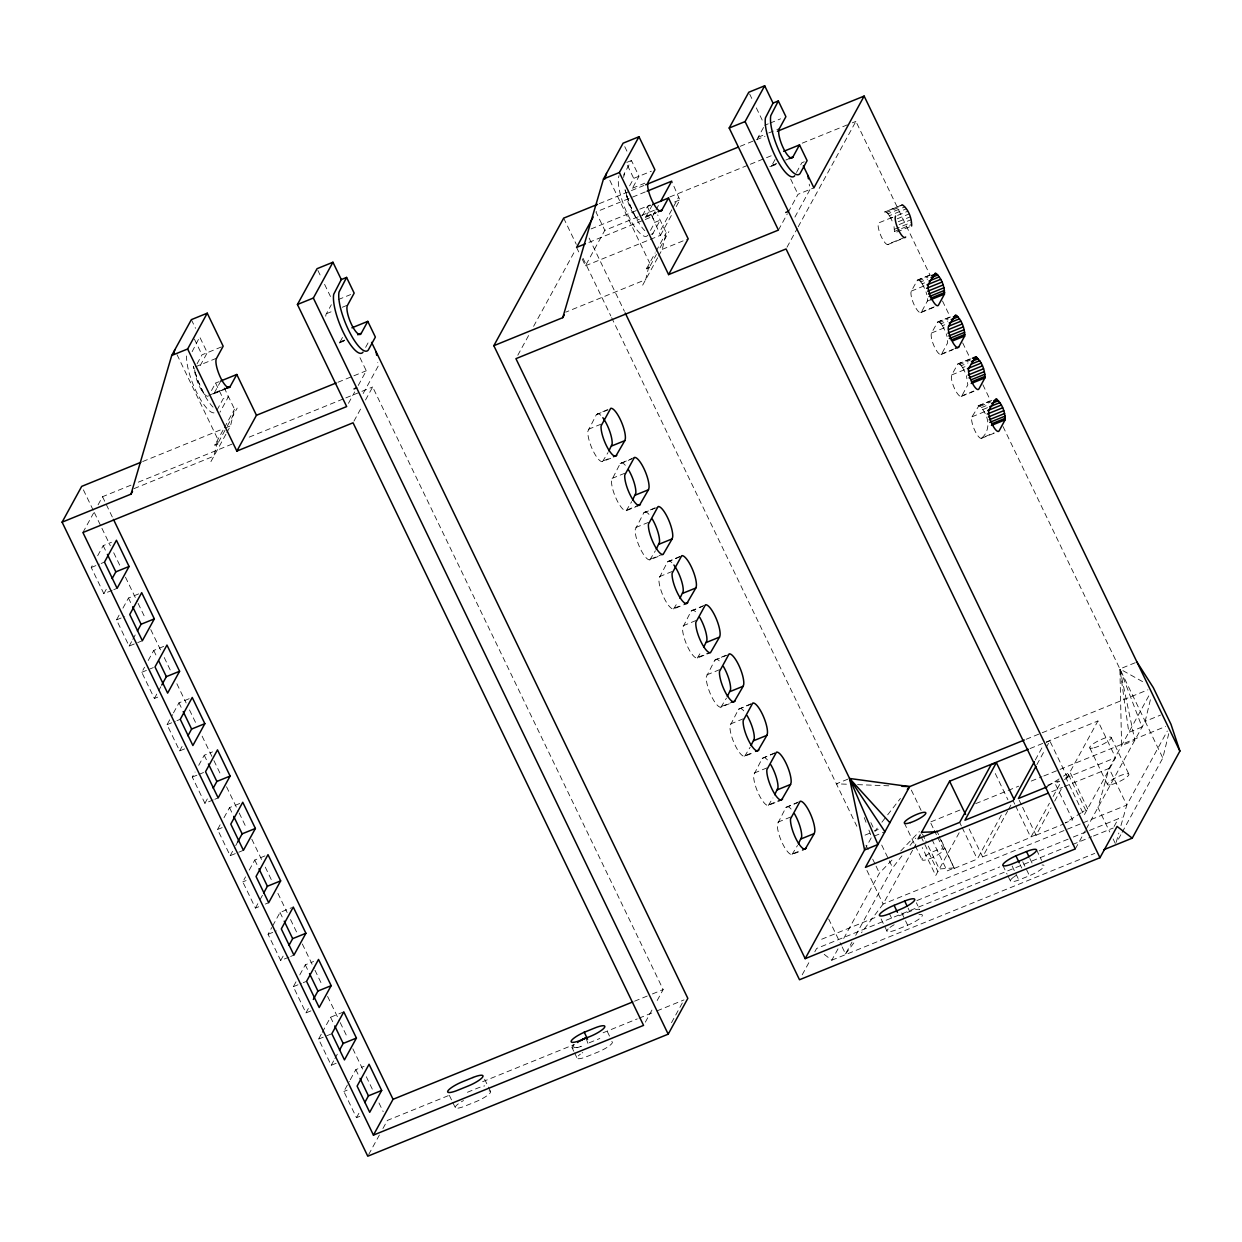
<?xml version="1.0" encoding="UTF-8"?>
<svg xmlns="http://www.w3.org/2000/svg" width="1242" height="1242" viewBox="0 0 1242 1242"><rect width="100%" height="100%" fill="white"/><g stroke="black" fill="none" stroke-linecap="round" stroke-linejoin="round"><path stroke-width="0.75" stroke-dasharray="5 3.75" d="M894.038 226.634L894.551 232.953L911.628 226.013M929.404 275.274L917.45 280.118L911.317 291.094A11.908 3.322 67.9 0 0 914.36 305.253A11.908 3.322 67.9 0 0 921.424 312.053L927.37 301.061L927.401 297.319M623.624 177.42L624.353 173.445L631.433 160.513L639.009 176.224L632.457 188.194A16.068 4.487 67.9 0 0 631.883 189.653M226.851 432.542L230.531 425.82L234.521 409.192L224.259 387.908M648.79 266.704L645.685 279.636L565.778 312.146M658.586 256.085L662.265 249.347L666.24 232.72L657.686 214.944M1086.191 829.051L1145.171 721.338L1150.589 698.873M1122.131 832.373L1162.822 758.024L1168.722 733.68M607.4 409.674L596.424 414.58L587.87 431.253A17.869 4.984 67.9 0 0 592.962 450.535A17.869 4.984 67.9 0 0 602.51 461.62L614.091 456.916M634.383 457.444L620.115 463.685L611.561 480.375A17.869 4.984 67.9 0 0 616.653 499.641A17.869 4.984 67.9 0 0 626.201 510.726L637.751 506.037M654.751 507.9L643.806 512.806L635.252 529.48A17.869 4.984 67.9 0 0 640.344 548.747A17.869 4.984 67.9 0 0 649.892 559.847L663.088 554.491M680.088 556.354L667.497 561.912L658.943 578.586A17.869 4.984 67.9 0 0 664.035 597.868A17.869 4.984 67.9 0 0 673.583 608.953L685.118 604.264M703.779 605.459L691.173 611.017L682.619 627.707A17.869 4.984 67.9 0 0 687.726 646.973A17.869 4.984 67.9 0 0 697.274 658.058L710.471 652.718M725.825 655.248L714.864 660.139L706.31 676.812A17.869 4.984 67.9 0 0 711.402 696.094A17.869 4.984 67.9 0 0 720.965 707.179L732.501 702.491M751.146 703.686L738.555 709.244L730.001 725.933A17.869 4.984 67.9 0 0 735.093 745.2A17.869 4.984 67.9 0 0 744.657 756.285L752.885 752.947M774.822 752.807L762.246 758.365L753.692 775.039A17.869 4.984 67.9 0 0 758.784 794.306A17.869 4.984 67.9 0 0 768.332 805.406L781.513 800.065M798.513 801.913L785.938 807.471L777.383 824.16A17.869 4.984 67.9 0 0 782.476 843.427A17.869 4.984 67.9 0 0 792.023 854.512L805.189 849.171M623.872 175.215L624.353 173.445M192.122 351.688L199.714 336.97L207.29 352.681L200.723 364.651A16.068 4.487 67.9 0 0 200.148 366.126M1116.185 842.34L1118.84 833.025M1120.952 825.573L1126.789 805.064L1167.309 731.041M949.618 317.176L937.663 322.035L931.531 333.011A11.908 3.322 67.9 0 0 934.574 347.155A11.908 3.322 67.9 0 0 941.638 353.954L947.599 342.963L947.615 339.237M969.831 359.078L957.877 363.937L951.745 374.913A11.908 3.322 67.9 0 0 954.788 389.072A11.908 3.322 67.9 0 0 961.851 395.872L967.813 384.88L966.447 375.721M982.065 437.774C992.032 428.754 988.058 413.182 978.975 405.699L971.958 416.815A11.908 3.322 67.9 0 0 975.017 430.974A11.908 3.322 67.9 0 0 982.065 437.774L994.019 432.93M939.169 836.968L954.322 868.406L977.314 859.06L1001.347 815.031M1035.3 760.011L1043.622 744.75M969.164 828.973L982.624 856.918L1007.572 811.181M1008.504 809.489L1011.267 804.412M1036.884 764.637L1045.205 749.376M1046.137 747.684L1049.832 740.915L1067.53 777.57L1065.698 780.939M982.624 856.918L1030.782 837.356L1049.412 803.232M1053.076 796.51L1060.404 783.081M1022.601 807.269L1036.076 835.198L1051.043 807.797M1054.706 801.074L1062.034 787.645M82.919 532.508L93.616 512.977M98.071 504.842L102.527 496.707L131.155 485.079M197.074 363.813L201.98 354.839L223.172 346.223M112.137 590.338L103.862 593.692L91.24 567.501L93.988 562.455M97.683 555.733L103.195 545.642L111.469 542.288M211.497 390.562L215.596 383.079L219.135 381.636M103.862 593.692L106.626 588.646M220.89 380.921L213.997 393.528A16.068 4.487 67.9 0 1 212.382 394.009M216.977 410.124L223.172 398.791L228.466 396.648L219.927 412.251M142.364 640.717L129.121 646.088L116.5 619.898L119.263 614.852M122.942 608.13L128.454 598.054L141.697 592.667M216.418 442.23L223.451 429.39M224.383 427.698L234.521 409.192M218.452 442.292L226.463 427.636M227.364 426.006L237.16 408.121M210.923 461.605L225.92 434.234M129.121 646.088L131.885 641.058M132.801 639.366L136.496 632.644M325.73 316.213A16.068 4.487 67.9 0 1 326.429 313.698L331.335 304.725M157.703 697.15L154.381 698.501L141.759 672.295L144.522 667.249M148.202 660.527L153.729 650.451L163.649 646.414M342.497 337.451L339.703 342.559A16.068 4.487 67.9 0 1 338.709 343.118M154.381 698.501L160.823 686.733M365.645 347.325L369.185 340.851M184.608 748.879L179.655 750.898L167.018 724.691L172.545 714.616M173.461 712.924L178.988 702.848L190.569 698.144M348.459 403.308L354.7 391.929M358.255 385.424L366.281 370.768L358.907 355.476M363.161 393.543L378.313 365.878L377.77 362.353M353.939 421.162L361.965 406.522M365.521 400.002L372.662 386.992L663.166 989.579L656.04 1002.604M179.655 750.898L182.403 745.852M213.189 799.926L204.914 803.295L192.277 777.088L195.041 772.058M198.72 765.336L204.247 755.245L212.522 751.891M204.914 803.295L207.678 798.249M243.416 850.32L230.174 855.691L217.536 829.485L220.3 824.455M223.979 817.733L229.506 807.642L242.749 802.27M230.174 855.691L234.769 847.292M235.701 845.616L237.532 842.247M517.79 355.259L529.884 333.151M533.61 326.335L575.512 249.797M258.74 906.753L255.433 908.088L242.795 881.898L245.559 876.852M249.238 870.13L254.765 860.038L268.008 854.667M582.203 259.097L585.432 265.772L604.823 230.344L654.891 210.007M629.616 185.85L633.715 178.382L651.367 171.21M255.433 908.088L259.112 901.366M260.028 899.689L262.792 894.644M642.409 215.596L647.33 206.622L650.855 205.178M652.624 204.464L645.731 217.055A16.068 4.487 67.9 0 1 644.117 217.536M645.25 219.477L652.298 216.605L655.077 211.544M655.993 209.851L658.772 204.79M650.482 230.422L654.907 222.334L660.201 220.191L651.662 235.794M288.967 957.132L280.692 960.485L268.07 934.294L271.75 927.572M272.666 925.895L280.024 912.451L291.622 907.731M585.432 265.772L660.527 235.266L659.269 232.642L678.66 197.23L671.689 181.177M660.527 235.266L672.527 213.345M676.222 206.591L679.917 199.838L678.66 197.23M646.647 268.52L655.186 252.918M656.118 251.241L666.24 232.72M650.187 265.819L656.428 254.424M659.983 247.919L668.895 231.649M642.673 285.148L657.655 257.762M280.692 960.485L283.455 955.455M757.48 139.756A16.068 4.487 67.9 0 1 758.163 137.241L763.908 126.762M310.919 1010.879L305.951 1012.898L293.329 986.691L296.093 981.646M299.772 974.923L305.284 964.848L313.574 961.479M602.51 461.62L608.006 452.554M305.951 1012.898L308.715 1007.852M775.07 159.488L771.453 166.102A16.068 4.487 67.9 0 1 769.823 166.583M336.178 1063.276L331.21 1065.294L318.589 1039.088L321.352 1034.043M322.268 1032.366L330.558 1017.245L343.801 1011.873M796.495 172.483L801.82 162.78L807.114 160.622M778.423 230.096L787.335 213.826M788.22 212.211L798.016 194.311L813.898 187.852M626.201 510.726L631.697 501.659M794.911 217.086L810.048 189.421L809.225 184.142M331.21 1065.294L333.974 1060.249M334.905 1058.572L338.585 1051.85M786.993 247.236L797.24 228.528M798.171 226.836L855.893 121.374L929.885 274.839M359.792 1116.341L356.485 1117.691L343.848 1091.485L349.375 1081.409M350.291 1079.733L355.817 1069.641L364.092 1066.288M649.892 559.847L655.388 550.78M356.485 1117.691L360.164 1110.969M368.657 1154.579L379.353 1135.064M382.924 1128.543L387.38 1120.408L450.303 1094.854M673.583 608.953L678.179 601.532M697.274 658.058L701.87 650.637M720.965 707.179L726.446 698.113M744.657 756.285L750.137 747.234M645.343 1022.135L652.469 1009.109M768.332 805.406L772.943 797.969M671.503 1022.709L683.1 1001.549M792.023 854.512L797.519 845.445M802.208 974.815L810.312 960.004M814.814 951.776L816.615 948.484L1091.671 836.751M824.207 954.337L831.783 960.206L839.126 946.808M843.706 938.44L879.445 873.142L894.069 857.912M842.154 946.947L845.523 953.934L851.996 942.104M855.691 935.35L892.688 867.754L901.925 855.893M912.606 850.211L883.124 904.036L861.467 932.773M913.522 848.519L917.201 841.797M959.166 832.73L935.738 875.532L922.263 847.587M954.322 868.406L939.464 836.425M1066.366 778.625L1097.912 720.981L1115.595 757.667L1084.049 815.295L1066.366 778.625L1061.475 780.597M1148.772 695.908L1109.09 768.394L1097.959 807.533L1109.758 831.985M1075.308 848.923L1085.275 830.712M1114.09 826.458L1118.297 818.757M1118.421 839.142L1121.2 834.065M864.587 849.963L871.589 837.186L884.941 831.736M845.523 953.934L854.636 941.84M870.859 822.623L874.958 831.115L877.271 828.135M881.898 822.204L886.524 816.273M887.673 814.799L900.403 798.466M910.013 845.523L915.789 838.117M900.729 850.987L919.359 831.597M1047.472 786.295L1061.926 777.15M1063.525 776.141L1069.952 772.074L1087.635 808.759L1082.822 811.802M1081.208 812.811L1065.155 822.965L1072.653 819.922L1054.97 783.252L1059.845 781.265M874.958 831.115L878.28 829.237M587.916 1043.373L585.929 1037.846M599.327 203.626L629.647 191.299M631.417 190.569L643.899 185.493M645.281 191.92L595.958 211.978L604.823 230.344M588.894 242.392L643.496 220.191M662.265 249.347L688.177 238.821M142.675 461.558L223.358 428.738M225.159 428.009L230.531 425.82M134.027 488.618L213.95 456.109L217.924 439.482L175.588 351.657M1046.307 742.343L1049.832 740.915M1031.077 836.798L1036.387 834.655M631.433 160.513L626.139 162.655L633.715 178.382M764.715 125.271L768.255 123.843M770.009 123.129L780.613 118.828M338.274 299.586L350.632 294.571M632.457 188.194L644.815 183.179M758.163 137.241L766.997 133.655M768.767 132.941L779.355 128.64M195.429 366.809L216.605 358.208M326.429 313.698L331.723 311.556M342.311 307.255L347.605 305.113M740.185 146.323L764.994 136.278M591.114 228.916L650.156 204.946M669.826 196.95L748.553 164.969M750.339 164.255L771.81 155.529M802.223 143.172L850.522 123.563M852.307 122.834L855.893 121.374M674.561 202.027L679.917 199.838M646.073 216.434L654.907 212.848M771.794 165.481L777.088 163.339M645.902 216.745L656.49 212.444M771.624 165.791L776.918 163.649M785.736 160.063L789.275 158.619M645.281 217.459L655.885 213.158M771.003 166.49L776.297 164.348M214.338 392.907L226.696 387.877M340.044 341.938L345.338 339.796M208.873 395.36L226.525 388.187M339.873 342.249L345.167 340.106M213.546 393.916L225.904 388.901M339.252 342.963L344.546 340.805M337.933 382.257L352.107 376.512M353.877 375.798L366.281 370.768M138.312 482.175L234.909 442.944M249.223 437.122L344.034 398.62M345.819 397.89L360.133 392.068M361.919 391.354L372.662 386.992M901.692 205.085L884.614 212.009L902.577 204.93M885.484 211.854L886.617 212.46L900.295 206.917M886.617 212.46L887.937 213.779L905.014 206.84M887.937 213.779L889.35 215.72L906.427 208.78M892.144 217.443L878.482 222.986A11.908 3.322 67.9 0 0 881.525 237.144A11.908 3.322 67.9 0 0 888.589 243.944L903.959 237.703M889.35 215.72L890.747 218.142L895.87 216.061M897.593 215.378L907.84 211.218M897.19 218.825L909.144 213.966M898.308 221.713L910.262 216.869M899.161 224.554L911.116 219.694M894.566 229.211L911.644 222.287M894.737 231.369L899.86 229.289M901.568 228.59L911.814 224.429M91.24 567.501L99.515 564.132M101.161 563.464L104.468 562.114M887.89 244.534L901.568 238.992M113.798 589.655L117.105 588.32M917.45 280.118L933.689 273.721M918.319 279.962L919.453 280.568L927.991 277.106M919.453 280.568L920.772 281.887L927.603 279.108M596.424 414.58L608.006 409.876M920.772 281.887L922.185 283.828L927.308 281.748M911.317 291.094L928.395 284.17M116.5 619.898L124.774 616.529M588.398 429.297L601.64 423.926M927.37 301.061L930.786 299.679M921.424 312.053L936.794 305.811M920.726 312.642L934.388 307.1M937.663 322.035L952.195 316.337M938.533 321.88L939.666 322.485L948.205 319.008M603.534 460.735L610.148 458.05M939.666 322.485L940.986 323.789L947.817 321.026M940.986 323.789L942.399 325.73L947.522 323.65M931.531 333.011L945.193 327.453M620.115 463.685L631.666 458.997M612.089 478.403L625.3 473.047M141.759 672.295L153.34 667.591M941.638 353.954L953.592 349.111M940.955 354.56L952.893 349.701M957.877 363.937L970.701 358.938M958.746 363.782L959.88 364.387L970.126 360.227M959.88 364.387L961.199 365.707L968.03 362.928M961.199 365.707L962.612 367.648L967.735 365.567M951.745 374.913L965.407 369.371M627.226 509.841L635.485 506.488M643.806 512.806L657.002 507.45M635.78 527.508L648.976 522.152M961.851 395.872L973.806 391.013M961.168 396.462L974.83 390.92M167.018 724.691L175.293 721.338M176.954 720.655L180.261 719.32M978.091 405.839L990.045 400.995M978.975 405.699L992.637 400.141M980.109 406.289L990.355 402.129M981.413 407.609L988.244 404.83M982.826 409.55L987.949 407.469M971.958 416.815L985.62 411.273M650.917 558.947L662.467 554.274M667.497 561.912L680.678 556.556M981.382 438.379L995.044 432.821M659.471 576.63L672.652 571.273M192.277 777.088L197.245 775.07M198.906 774.403L203.859 772.384M674.608 608.068L681.206 605.382M214.835 799.258L218.157 797.907M691.173 611.017L702.724 606.344M683.162 625.735L696.358 620.379M217.536 829.485L222.504 827.482M698.299 657.173L709.85 652.485M714.864 660.139L728.06 654.782M706.853 674.856L720.034 669.5M242.795 881.898L246.118 880.547M721.99 706.294L731.88 702.273M738.555 709.244L751.736 703.904M265.369 904.052L268.676 902.717M730.544 723.962L743.725 718.606M268.07 934.294L276.345 930.926M745.681 755.4L752.264 752.73M762.246 758.365L775.412 753.009M290.628 956.464L293.935 955.114M754.22 773.067L767.385 767.727M293.329 986.691L301.604 983.322M303.25 982.655L306.572 981.32M769.372 804.506L779.246 800.5M847.929 779.138L836.378 783.826L847.944 784.261M1135.25 662.716L1119.896 668.941L1121.604 745.557L1134.8 740.216L1119.896 668.941L1144.953 682.96M785.938 807.471L797.457 802.798M777.911 822.188L791.076 816.848M1026.094 739.3L1040.423 733.479M1042.224 732.749L1147.918 689.822M1030.006 748.569L1097.912 720.981M318.589 1039.088L331.831 1033.717M793.048 853.627L799.631 850.956M865.053 835.121L870.005 833.118M1003.024 426.549L1145.171 721.338L1160.509 715.113M930.926 821.831L961.37 809.458M975.7 803.636L1018.704 786.17M1031.248 781.078L1041.991 776.7M1043.792 775.986L1165.617 726.492M1047.689 785.239L1058.417 780.892M1065.558 777.989L1115.595 757.667M1051.757 791.682L1062.515 787.319M1064.301 786.59L1109.09 768.394L1126.789 805.064L1081.999 823.26M343.848 1091.485L347.155 1090.15M1036.076 835.198L1063.168 824.207M634.538 1001.207L650.637 994.671M652.438 993.942L663.166 989.579M1080.198 823.989L883.124 904.036L866.279 869.105M821.676 939.247L877.411 916.612M916.953 900.543L999.655 866.947M1039.197 850.879L1071.567 837.745M1073.352 837.015L1122.131 817.189M482.657 1081.704L574.332 1044.475M603.084 1032.785L637.239 1018.906M639.04 1018.176L655.217 1011.609M657.018 1010.879L683.985 999.919M1093.472 836.021L1113.251 827.995M899.146 915.804L909.734 911.519A13.693 2.919 -25.7 0 1 919.732 909.734L916.363 902.748M467.411 1092.277L477.999 1087.976A13.693 2.919 -25.7 0 1 484.722 1085.881M589.22 1042.783L599.824 1038.483M1013.332 877.333A13.833 2.95 -25.8 0 0 1018.859 880.004L1029.463 875.703A13.693 2.919 -25.7 0 0 1042.147 868.531A13.693 2.919 -25.7 0 0 1042.022 865.006M918.987 914.655A13.693 2.919 -25.7 0 1 920.834 917.59A13.693 2.919 -25.7 0 1 907.638 925.197L897.034 929.497A13.693 2.919 -25.7 0 1 888.185 928.954M831.783 960.206L1094.683 853.409M857.585 784.633L890.359 785.875M922.185 283.828L924.886 289.013M942.399 325.73L945.115 330.915M962.612 367.648L965.329 372.833M635.221 216.76L628.468 201.359L625.052 189.793L629.958 205.334L637.146 220.145A33.984 9.501 67.9 0 0 644.784 230.655M203.471 393.233L196.717 377.816L193.317 366.25L198.223 381.791L205.396 396.617A33.984 9.501 67.9 0 0 213.034 407.128M881.711 845.072L888.465 859.029M889.303 860.784L892.688 867.754M942.492 300.999L950.068 316.694M962.674 342.854L970.235 358.55M982.857 384.694L990.417 400.39M1111.14 737.375L1128.838 774.077M1089.793 747.886L1107.491 784.587M1113.127 838.971L1115.658 844.203M749.625 93.973L752.978 100.928M756.331 107.883L762.2 120.055M790.642 179.003L798.016 194.311M1068.524 774.666L1086.207 811.352M1019.232 800.283L1021.762 805.515M1013.099 800.686L1014.776 804.179M1015.614 805.934L1030.782 837.356M1036.558 849.885L1041.603 860.364M995.292 773.533L1007.914 799.739M1029.866 858.533L1032.397 863.764M1022.725 861.731L1029.463 875.703M1020.117 864.572L1021.793 868.065M1012.121 866.031L1018.859 880.004M1002.837 865.363L1007.06 874.104M1007.899 875.843L1010.429 881.09M959.662 822.39L961.339 825.883M962.177 827.622L977.314 859.06M624.757 146.649L627.257 151.85M647.33 206.622L654.907 222.334M936.934 831.177L938.626 834.671M930.879 823.306L933.41 828.554M934.248 830.293L936.779 835.524M937.617 837.279L943.516 849.497A11.908 2.546 -25.7 0 1 928.084 859.262A11.908 2.546 -25.7 0 1 926.687 855.055A11.908 2.546 -25.7 0 1 943.516 849.497M911.333 790.098L921.44 811.057M931.966 839.468L947.134 870.906L954.617 867.863L939.309 868.981L925.849 841.036M609.822 180.354L649.675 263.009M922.48 834.05L924.995 839.297M921.052 836.658L937.896 871.589M904.331 823.042L914.438 844.001M915.276 845.74L922.014 859.712M589.112 238.076L624.4 311.276M908.057 908.026L909.734 911.519M901.739 912.979L907.638 925.197M563.666 218.142L576.288 244.317M583.026 258.289L610.8 315.903M611.638 317.657L856.84 826.272M865.969 845.197L869.338 852.183M872.707 859.169L875.237 864.416M876.076 866.155L879.445 873.142M576.567 247.406L578.989 252.421M889.458 913.77L892.827 920.757M881.09 918.925L886.99 931.143M828.662 919.002L841.3 945.209M317.89 270.43L321.243 277.385M324.597 284.34L330.465 296.512M607.338 1031.59L609.869 1036.837M191.361 319.644L195.537 328.307M194.404 339.113L201.98 354.839M215.596 383.079L223.172 398.791M484.628 1079.22L490.512 1091.439M449.356 1095.382L451.886 1100.629M452.725 1102.368L455.255 1107.616A13.693 2.919 -25.8 0 0 465.3 1105.954L475.903 1101.67A13.693 2.919 -25.7 0 0 488.261 1094.776A13.693 2.919 -25.7 0 0 489.084 1090.942M102.527 496.707L112.634 517.666M83.4 489.86L93.492 510.819M94.345 512.558L101.083 526.546M101.922 528.285L110.336 545.75M113.705 552.737L120.443 566.709M125.489 577.188L137.288 601.64M138.126 603.395L145.702 619.106M150.763 629.601L160.87 650.56M164.239 657.546L170.961 671.518M176.861 683.737L186.129 702.956M189.498 709.943L197.074 725.654M202.12 736.149L213.065 758.846M213.919 760.601L221.495 776.312M226.541 786.791L238.34 811.243M239.178 812.998L246.754 828.709M251.8 839.204L261.907 860.163M265.276 867.149L272.014 881.121M277.913 893.34L287.166 912.559M290.535 919.546L298.127 935.257M302.334 943.998L314.117 968.449M314.956 970.204L322.547 985.915M327.593 996.394L339.376 1020.846M340.23 1022.601L347.807 1038.312M352.852 1048.807L362.959 1069.766M366.328 1076.752L373.066 1090.724M378.965 1102.943L383.173 1111.683M103.195 545.642L106.564 552.628M128.454 598.054L131.823 605.04M153.729 650.451L157.097 657.437M178.988 702.848L182.357 709.834M204.247 755.245L207.616 762.231M229.506 807.642L232.875 814.628M254.765 860.038L258.134 867.025M280.024 912.451L283.393 919.437M305.284 964.848L308.653 971.834M330.558 1017.245L333.927 1024.231M355.817 1069.641L359.186 1076.628M1145.171 721.338L1162.822 758.024M572.081 1047.751L573.773 1051.244M574.611 1052.999L577.126 1058.246M890.747 218.142L892.067 220.905M652.298 216.605L659.269 232.642M864.261 817.609L866.264 822.949M868.919 830.075L870.921 835.416M946.233 333.819L947.087 336.644M926.004 291.901L926.858 294.742M455.255 1107.616A13.693 2.919 -25.8 0 1 463.53 1100.552M611.732 1041.557A13.693 2.919 -25.8 0 1 597.712 1052.176L587.124 1056.461A13.693 2.919 -25.7 0 1 578.555 1055.638M578.958 1055.281A13.693 2.919 -25.7 0 1 580.387 1054.148M582.125 1052.952A13.693 2.919 -25.7 0 1 582.777 1052.548M208.252 396.074A16.068 4.487 67.9 0 1 199.776 387.069A16.068 4.487 67.9 0 1 194.746 369.309M213.997 412.872A33.984 9.501 67.9 0 1 200.102 398.76L196.329 391.711A33.984 9.501 67.9 0 1 186.611 355.988M573.913 1044.786A13.693 2.919 -25.7 0 0 581.318 1046.276L580.728 1046.447A13.833 2.95 -25.7 0 1 574.72 1044.91M639.444 219.772A16.068 4.487 67.9 0 1 631.091 209.727A16.068 4.487 67.9 0 1 626.48 192.852M889.955 927.448A13.693 2.919 -25.7 0 1 895.265 924.095M763.302 757.48A17.869 4.984 67.9 0 1 768.674 761.455M644.862 511.921A17.869 4.984 67.9 0 1 650.218 515.896M621.171 462.816A17.869 4.984 67.9 0 1 626.527 466.79M668.553 561.027A17.869 4.984 67.9 0 1 671.86 562.626M739.611 708.375A17.869 4.984 67.9 0 1 744.983 712.349M692.244 610.148A17.869 4.984 67.9 0 1 695.551 611.747M786.993 806.586A17.869 4.984 67.9 0 1 792.349 810.576M715.92 659.254A17.869 4.984 67.9 0 1 719.242 660.853M597.48 413.695A17.869 4.984 67.9 0 1 600.786 415.294M1013.814 876.976A13.833 2.95 -25.8 0 1 1016.003 875.501M653.121 233.123A33.984 9.501 67.9 0 1 651.025 234.272M647.827 235.281A33.984 9.501 67.9 0 1 631.836 222.302L628.064 215.254A33.969 9.486 67.9 0 1 619.059 175.588M1142.035 727.02L1128.823 732.345L1119.896 668.941L1142.035 727.02M1111.683 784.525A11.908 2.546 -25.7 0 0 1128.869 774.791A11.908 2.546 -25.7 0 0 1113.95 778.672A11.908 2.546 -25.7 0 0 1111.683 784.525M1093.985 747.824A11.908 2.546 -25.7 0 0 1111.171 738.105A11.908 2.546 -25.7 0 0 1096.251 741.971A11.908 2.546 -25.7 0 0 1093.985 747.824"/><path stroke-width="1.5" d="M911.628 226.013C911.83 218.406 908.709 209.619 902.577 204.93L901.692 205.085M944.448 294.121C944.65 286.514 941.529 277.742 935.397 273.038L928.395 284.17A11.908 3.322 67.9 0 0 931.438 298.313A11.908 3.322 67.9 0 0 938.502 305.113L944.448 294.121L930.786 299.679M964.677 336.039C964.863 328.431 961.743 319.644 955.61 314.94L948.609 326.072A11.908 3.322 67.9 0 0 951.651 340.23A11.908 3.322 67.9 0 0 958.715 347.03L964.677 336.039L952.723 340.882M984.89 377.941C985.092 370.333 981.972 361.546 975.824 356.858L968.822 367.989A11.908 3.322 67.9 0 0 971.865 382.132A11.908 3.322 67.9 0 0 978.929 388.932L984.89 377.941L971.228 383.483M1005.104 419.858C1005.306 412.251 1002.185 403.464 996.053 398.76L989.036 409.891A11.908 3.322 67.9 0 0 992.079 424.05A11.908 3.322 67.9 0 0 999.142 430.85L1005.104 419.858L991.442 425.401M608.906 450.924L612.12 444.062A17.869 4.984 67.9 0 0 602.836 417.685M624.819 440.646L625.347 438.69A17.869 4.984 67.9 0 0 620.27 419.423A17.869 4.984 67.9 0 0 610.707 408.323L601.097 425.882A17.869 4.984 67.9 0 0 606.189 445.164A17.869 4.984 67.9 0 0 615.753 456.249L624.819 440.646L611.576 446.018M632.582 500.029L635.811 493.183A17.869 4.984 67.9 0 0 628.654 470.035M648.479 489.767L649.023 487.811A17.869 4.984 67.9 0 0 643.93 468.56A17.869 4.984 67.9 0 0 634.383 457.444L624.773 475.003A17.869 4.984 67.9 0 0 629.865 494.285A17.869 4.984 67.9 0 0 639.413 505.37L648.479 489.767L635.267 495.123M656.273 549.15L659.502 542.288A17.869 4.984 67.9 0 0 652.345 519.14M672.155 538.888L672.698 536.932A17.869 4.984 67.9 0 0 667.606 517.666A17.869 4.984 67.9 0 0 658.058 506.565L648.448 524.124A17.869 4.984 67.9 0 0 653.54 543.391A17.869 4.984 67.9 0 0 663.088 554.491L672.155 538.888L658.959 544.244M679.964 598.256L683.193 591.394A17.869 4.984 67.9 0 0 673.909 565.017M695.831 587.994L696.374 586.053A17.869 4.984 67.9 0 0 691.297 566.787A17.869 4.984 67.9 0 0 681.734 555.686L672.124 573.245A17.869 4.984 67.9 0 0 677.216 592.512A17.869 4.984 67.9 0 0 686.779 603.596L695.831 587.994L682.65 593.35M703.655 647.361L706.884 640.515A17.869 4.984 67.9 0 0 699.727 617.367M719.537 637.099L720.081 635.159A17.869 4.984 67.9 0 0 714.988 615.892A17.869 4.984 67.9 0 0 705.44 604.792L695.831 622.351A17.869 4.984 67.9 0 0 700.923 641.617A17.869 4.984 67.9 0 0 710.471 652.718L719.537 637.099L706.341 642.456M727.346 696.483L730.56 689.62A17.869 4.984 67.9 0 0 723.418 666.473M743.213 686.221L743.756 684.264A17.869 4.984 67.9 0 0 738.679 664.998A17.869 4.984 67.9 0 0 729.116 653.897L719.506 671.456A17.869 4.984 67.9 0 0 724.598 690.738A17.869 4.984 67.9 0 0 734.162 701.823L743.213 686.221L730.032 691.577M751.037 745.588L754.251 738.742A17.869 4.984 67.9 0 0 747.11 715.594M766.904 735.342L767.432 733.385A17.869 4.984 67.9 0 0 762.355 714.119A17.869 4.984 67.9 0 0 752.792 703.019L743.182 720.577A17.869 4.984 67.9 0 0 748.274 739.844A17.869 4.984 67.9 0 0 757.837 750.944L766.904 735.342L753.723 740.682M774.729 794.709L777.942 787.847A17.869 4.984 67.9 0 0 770.801 764.699M790.58 784.447L791.107 782.507A17.869 4.984 67.9 0 0 786.031 763.24A17.869 4.984 67.9 0 0 776.467 752.14L766.857 769.698A17.869 4.984 67.9 0 0 771.95 788.965A17.869 4.984 67.9 0 0 781.513 800.065L790.58 784.447L777.399 789.803M798.42 843.815L801.633 836.953A17.869 4.984 67.9 0 0 794.492 813.821M814.255 833.568L814.799 831.628A17.869 4.984 67.9 0 0 809.706 812.361A17.869 4.984 67.9 0 0 800.159 801.245L790.549 818.82A17.869 4.984 67.9 0 0 795.641 838.086A17.869 4.984 67.9 0 0 805.189 849.171L814.255 833.568L801.09 838.909M371.591 342.373L687.835 998.366L668.196 1034.167L367.772 1156.209L62.1 522.168L131.015 494.13L171.738 355.445L191.361 319.644L207.243 313.186L223.172 346.223L216.605 358.208A16.068 4.487 67.9 0 0 220.113 376.699A16.068 4.487 67.9 0 0 229.879 387.069L236.787 374.479L256.457 415.278L236.849 451.079L187.635 348.986L207.243 313.186M173.678 353.628L174.765 349.933M1136.958 662.017L1153.306 687.633L1170.989 724.303L1179.9 751.1L1132.254 838.148L1117.086 826.442L1099.962 857.71L799.506 979.752L493.835 345.695L562.75 317.657L603.488 178.972L623.096 143.187L638.978 136.729L654.907 169.766L648.355 181.736A16.068 4.487 67.9 0 0 651.848 200.226A16.068 4.487 67.9 0 0 661.613 210.612L668.507 198.006L688.177 238.821L668.6 274.606L619.385 172.514L638.978 136.729M604.87 179.019L606.5 173.476M1014.046 799.336L996.379 762.65L964.956 820.232L1013.099 800.686L1034.369 761.703M1035.968 766.33L1018.393 798.528L1047.177 786.838M62.1 522.168L81.708 486.367L140.874 462.288M131.015 494.13L132.521 491.366M112.153 578.57L115.832 571.848L129.075 566.476L116.438 540.27L104.468 562.114L117.105 588.32L129.075 566.476M236.849 451.079L346.673 406.569L297.428 304.492L317.052 268.691L332.934 262.248L341.286 279.559L333.71 294.276A33.969 9.501 67.9 0 0 344.143 334.02A33.969 9.501 67.9 0 0 362.99 352.185M297.428 304.492L313.341 298.049L332.934 262.248M137.412 630.967L141.091 624.245L154.334 618.873L141.697 592.667L129.742 614.511L142.364 640.717L154.334 618.873M367.787 321.368L360.894 333.974A16.068 4.487 67.9 0 1 351.113 323.588A16.068 4.487 67.9 0 1 347.605 305.113L354.172 293.128L346.596 277.416L339.004 292.134A33.969 9.501 67.9 0 0 349.437 331.862A33.969 9.501 67.9 0 0 368.284 350.042L375.379 337.094L367.787 321.368L351.905 327.826M161.755 685.056L166.35 676.642L179.593 671.27L166.956 645.064L155.002 666.907L167.623 693.114L179.593 671.27M187.93 735.761L191.61 729.054L204.852 723.667L192.231 697.476L180.261 719.32L192.883 745.51L204.852 723.667M213.189 788.173L216.869 781.451L230.112 776.064L217.49 749.873L205.52 771.717L218.157 797.907L230.112 776.064M493.835 345.695L563.666 218.142L597.542 204.356M237.532 842.247L242.143 833.848L255.386 828.461L242.749 802.27L230.779 824.114L243.416 850.32L255.386 828.461M593.195 217.04L576.567 247.406L585.386 243.82M562.75 317.657L564.256 314.909M263.723 892.967L267.403 886.245L280.645 880.873L268.008 854.667L256.038 876.51L268.676 902.717L280.645 880.873M660.604 201.421L671.689 181.177L647.035 191.206M668.6 274.606L778.423 230.096L729.194 128.019L748.786 92.234L764.684 85.791L773.036 103.102L765.46 117.819A33.969 9.486 67.9 0 0 775.893 157.548A33.969 9.486 67.9 0 0 794.74 175.727M288.982 945.364L292.662 938.642L305.905 933.27L293.267 907.064L281.297 928.907L293.935 955.114L305.905 933.27M729.194 128.019L745.091 121.576L764.684 85.791M799.522 144.91L792.629 157.501A16.068 4.487 67.9 0 1 782.864 147.13A16.068 4.487 67.9 0 1 779.355 128.64L785.907 116.67L778.33 100.959L770.754 115.677A33.969 9.486 67.9 0 0 781.187 155.405A33.969 9.486 67.9 0 0 800.034 173.57L807.114 160.622L799.522 144.91L783.64 151.353M313.326 999.453L317.921 991.038L331.164 985.667L318.526 959.461L306.572 981.32L319.194 1007.51L331.164 985.667M339.501 1050.173L343.18 1043.451L356.423 1038.064L343.801 1011.873L331.831 1033.717L344.453 1059.907L356.423 1038.064M1179.9 751.1L864.137 96.084L813.898 187.852L803.326 165.916M364.76 1102.57L368.439 1095.848L381.682 1090.46L369.06 1064.27L357.091 1086.113L369.712 1112.304L381.682 1090.46M373.438 1135.11L643.558 1025.38L353.054 422.792L82.919 532.508L373.438 1135.11L393.046 1099.31L632.752 1001.937M805.173 958.653L1075.308 848.923L786.062 248.943L515.927 358.659L805.173 958.653L864.587 849.963L877.939 844.513L909.641 786.605L1024.308 740.03M921.285 832.947L949.587 781.218L1028.221 749.283M921.626 832.311L936.639 831.736L959.662 822.39L991.085 764.793L996.379 762.65M920.213 834.903L918.04 838.847L936.934 831.177M907.328 789.57L909.641 786.605L849.575 778.47L864.587 849.963M645.685 184.763L738.416 147.053M864.137 96.084L777.383 131.248M652.624 204.464L668.507 198.006M773.036 103.102L778.33 100.959M341.286 279.559L346.596 277.416M603.488 178.972L619.385 172.514M171.738 355.445L187.635 348.986M220.89 380.921L236.787 374.479M658.431 211.419L661.955 209.976M789.446 158.308L792.97 156.88M658.26 211.73L661.784 210.286M789.275 158.619L792.8 157.191M226.696 387.877L230.22 386.448M357.696 334.781L361.236 333.337M226.525 388.187L230.049 386.759M256.457 415.278L336.163 382.971M646.647 268.52L649.302 267.449M785.736 212.475L788.375 211.404M214.913 444.993L217.552 443.906M353.97 388.948L356.625 387.861M931.407 275.708L936.53 273.628M931.019 277.727L937.85 274.948M929.016 281.049L939.263 276.888M926.998 284.868L940.66 279.326M926.594 288.315L941.979 282.074M927.712 291.218L943.097 284.977M928.566 294.043L943.951 287.802M929.109 296.636L944.479 290.395M930.988 298.096L944.65 292.538M953.328 316.927L956.744 315.546M613.47 456.699L616.777 455.364M951.232 319.629L958.063 316.865M949.23 322.951L959.476 318.806M948.919 326.087L960.873 321.228M948.531 329.534L962.193 323.991M947.941 333.12L963.311 326.879M948.795 335.961L964.165 329.72M949.323 338.538L964.692 332.297M951.201 339.998L964.863 334.455M955.3 348.412L958.715 347.03M972.408 358.239L975.824 356.858M973.542 358.845L976.957 357.448M971.446 361.546L978.277 358.767M971.151 364.17L979.69 360.708M967.425 368.688L981.087 363.145M637.13 505.82L640.437 504.485M968.744 371.436L982.406 365.893M968.155 375.022L983.524 368.796M969.008 377.863L984.378 371.622M971.244 379.757L984.906 374.215M971.415 381.915L985.077 376.357M993.771 400.747L997.171 399.365M991.659 403.448L998.49 400.685M989.657 406.771L999.903 402.61M987.654 410.59L1001.316 405.047M987.25 414.036L1002.62 407.811M988.368 416.939L1003.738 410.698M989.222 419.765L1004.592 413.539M989.75 422.358L1005.12 416.117M991.628 423.817L1005.29 418.275M684.497 604.047L687.804 602.712M731.88 702.273L735.186 700.938M755.571 751.394L758.862 750.059M779.246 800.5L782.538 799.165M802.922 849.621L806.213 848.286M1048.186 793.141L865.441 867.366L877.939 844.513L849.575 778.47L889.893 822.701M1015.909 855.831L1026.497 851.546A13.693 2.919 -25.7 0 1 1036.371 850.817A13.693 2.919 -25.7 0 1 1021.887 859.992L1011.283 864.277A13.833 2.95 -25.8 0 1 1003.008 864.37A13.833 2.95 -25.8 0 1 1015.909 855.831L1019.278 862.817M894.085 905.34L904.673 901.04A13.693 2.919 -25.7 0 1 914.562 900.326A13.693 2.919 -25.7 0 1 900.062 909.486L889.458 913.77A13.693 2.919 -25.7 0 1 879.584 914.5A13.693 2.919 -25.7 0 1 894.085 905.34L897.454 912.311M1103.626 849.776L1132.254 838.148M901.94 786.31L909.641 786.605M884.941 831.736L849.575 778.47L851.577 783.795M745.091 121.576L1099.962 857.71M1026.497 851.546L1029.028 856.778M949.587 781.218L965.593 814.41M625.238 313.031L851.22 781.855M904.673 901.04L907.203 906.272M313.341 298.049L668.196 1034.167M113.472 519.42L393.046 1099.31M107.402 554.382L115.832 571.848M132.677 606.779L141.091 624.245M158.774 660.93L166.35 676.642M183.195 711.573L191.61 729.054M208.454 763.985L216.869 781.451M233.713 816.382L242.143 833.848M258.973 868.779L267.403 886.245M284.247 921.176L292.662 938.642M309.506 973.573L317.921 991.038M334.766 1025.97L343.18 1043.451M360.025 1078.382L368.439 1095.848M584.299 1032.242L587.59 1039.259M807.859 175.324L808.418 178.848M376.124 351.781L376.668 355.305M905.666 237.005A11.908 3.322 67.9 0 1 898.618 230.205A11.908 3.322 67.9 0 1 895.56 216.061M582.048 1039.647A13.693 2.919 -25.7 0 1 585.929 1037.846L585.386 1038.141A13.833 2.95 -25.7 0 0 579.331 1041.417M577.639 1042.519A13.833 2.95 -25.7 0 1 578.167 1042.162M584.159 1032.304L583.585 1032.568A13.833 2.95 -25.7 0 0 571.413 1040.641A13.833 2.95 -25.7 0 0 578.213 1041.2L590.136 1036.449A13.693 2.919 -25.8 0 0 604.637 1027.274A13.693 2.919 -25.8 0 0 594.763 1028.003L584.159 1032.304M472.954 1077.497L462.35 1081.798A13.693 2.919 -25.8 0 0 447.85 1090.973A13.693 2.919 -25.8 0 0 457.724 1090.243L468.327 1085.943A13.693 2.919 -25.7 0 0 482.812 1076.783A13.693 2.919 -25.7 0 0 472.954 1077.497M910.402 822.608A11.908 2.546 -25.7 0 0 925.833 812.842A11.908 2.546 -25.7 0 0 909.004 818.385A11.908 2.546 -25.7 0 0 910.402 822.608"/></g></svg>
